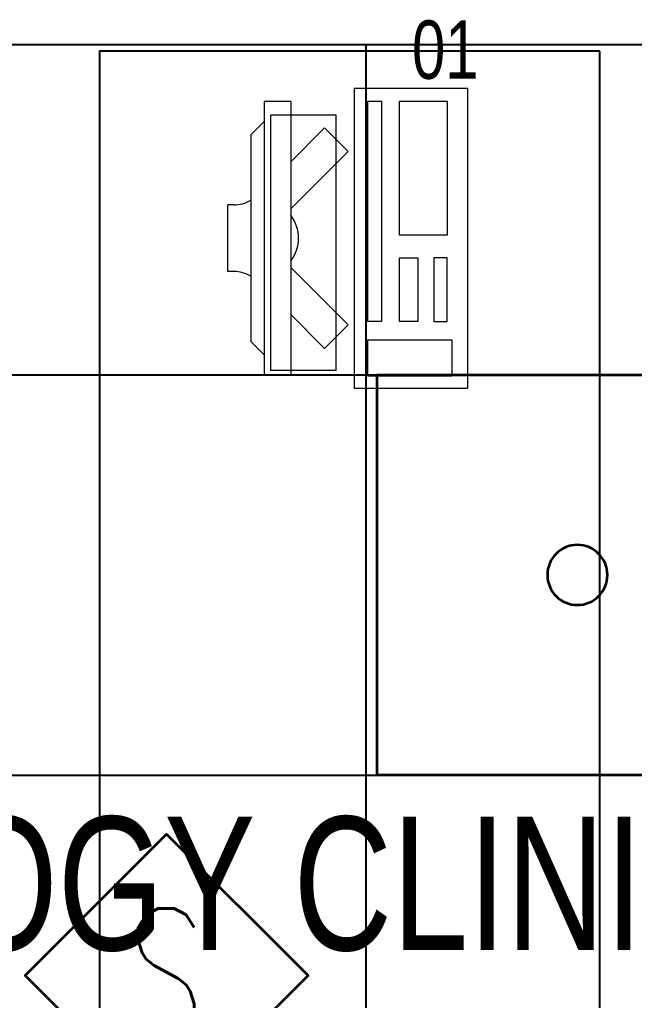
# Model space of a CAD drawing. Extents: x -12260 to 57327, y -29287 to 19916.
# Drawn here: x 47356 to 48278, y 4002 to 5473 of the extents above; entities that cross this region are included whole.
import ezdxf
from ezdxf.enums import TextEntityAlignment as Align

# ---------------------------------------------------------------- set-up
doc = ezdxf.new("R2010")
doc.units = 0
doc.header["$LTSCALE"] = 0.25
doc.linetypes.add('DASHDOT', pattern=[25.4, 12.7, -6.35, 0, -6.35])
for name, color, linetype, lineweight in [('01-First Floor$0$72_EGR_BASE_TEXT', 252, 'Continuous', 5), ('01-First Floor$0$72_EGR_EQP_TAG', 142, 'Continuous', 5), ('01-First Floor$0$LOADING', 253, 'Continuous', 5), ('01-First Floor$0$Walls', 251, 'Continuous', 5), ('E-LITE-CIRC-NUMB', 6, 'Continuous', 25), ('E-LITE-CLNG', 150, 'Continuous', 35), ('E-LITE-CLNG-CNDT', 6, 'DASHDOT', 35), ('E-LITE-CTRL', 6, 'Continuous', 25), ('E-LITE-IDEN', 6, 'Continuous', 25), ('F-ALRM-CLNG @ 100', 33, 'Continuous', 35)]:
    doc.layers.add(name, color=color, linetype=linetype, lineweight=lineweight)
doc.layers.add('01-First Floor$0$FALSE CEILING', color=251, linetype='Continuous')
doc.styles.add('01-First Floor$0$X3G_ENTITY_257CFD', font='swisscl.ttf', dxfattribs={"height": 200})
doc.styles.add('01-First Floor$0$X3G_ENTITY_9EC9', font='swisscl.ttf', dxfattribs={"height": 0.2})
doc.styles.add('DC_SIMPLEX', font='SIMPLEX.shx', dxfattribs={"width": 0.7})

# ---------------------------------------------------------------- blocks, each defined once
blk = doc.blocks.new('01-First Floor$0$ITCWLS1-P')
at = {"layer": '01-First Floor$0$LOADING'}
for p, q in [((-0.17, 0.45), (-0.17, 0)), ((-0.17, 0.45), (0, 0.45)), ((0, 0.45), (0, 0)), ((-0.2651, 0.43, 0), (-0.3051, 0.43, 0)), ((-0.3051, 0.43, 0), (-0.3051, 0.02, 0)), ((-0.2651, 0.43, 0), (-0.2651, 0.02, 0)), ((-0.1496, 0.4305), (-0.1291, 0.4305)), ((-0.1291, 0.4305), (-0.1291, 0.4089)), ((-0.3251, 0.38, 0), (-0.3051, 0.4, 0)), ((-0.197, 0.4094), (-0.295, 0.4094)), ((-0.295, 0.0264), (-0.295, 0.4094)), ((-0.197, 0.0264), (-0.197, 0.4094)), ((-0.3251, 0.38, 0), (-0.3251, 0.07, 0)), ((-0.3503, 0.275), (-0.3596, 0.275)), ((-0.3596, 0.175), (-0.3596, 0.275)), ((-0.3503, 0.175), (-0.3596, 0.175)), ((-0.3251, 0.07, 0), (-0.3051, 0.05, 0)), ((-0.3051, 0.02, 0), (-0.2651, 0.02, 0)), ((-0.197, 0.0264), (-0.295, 0.0264)), ((-0.17, 0), (0, 0))]:
    blk.add_line(p, q, dxfattribs=at)
at = {"layer": '01-First Floor$0$LOADING', "extrusion": (2.48281e-10, 3.18408e-10, -1)}
for p, q in [((-0.2651, 0.3395), (-0.2144, 0.3902)), ((-0.1791, 0.3548), (-0.2144, 0.3902)), ((-0.2651, 0.2688), (-0.1791, 0.3548))]:
    blk.add_line(p, q, dxfattribs=at)
at = {"layer": '01-First Floor$0$LOADING', "extrusion": (2.48281e-10, -3.18408e-10, -1)}
for p, q in [((-0.2651, 0.1812), (-0.1791, 0.0952)), ((-0.2651, 0.1105), (-0.2144, 0.0598)), ((-0.1791, 0.0952), (-0.2144, 0.0598))]:
    blk.add_line(p, q, dxfattribs=at)
at = {"layer": '01-First Floor$0$LOADING'}
for points in [[(-0.1291, 0.4089), (-0.1291, 0.1), (-0.1496, 0.1), (-0.1496, 0.4305)], [(-0.1496, 0.1), (-0.1496, 0.1), (-0.1496, 0.1), (-0.1496, 0.1), (-0.1496, 0.1), (-0.1496, 0.1), (-0.1496, 0.1), (-0.1496, 0.1), (-0.1496, 0.1)], [(-0.1496, 0.1), (-0.1496, 0.1), (-0.1496, 0.1), (-0.1496, 0.1), (-0.1496, 0.1), (-0.1496, 0.1), (-0.1496, 0.1), (-0.1496, 0.1), (-0.1496, 0.1), (-0.1496, 0.1), (-0.1496, 0.1), (-0.1496, 0.1), (-0.1496, 0.1), (-0.1496, 0.1), (-0.1496, 0.1), (-0.1496, 0.1), (-0.1496, 0.1), (-0.1496, 0.1)], [(-0.1496, 0.1), (-0.1496, 0.1), (-0.1496, 0.1), (-0.1496, 0.1), (-0.1496, 0.1), (-0.1496, 0.1), (-0.1496, 0.1), (-0.1496, 0.1), (-0.1496, 0.1), (-0.1496, 0.1)], [(-0.1496, 0.1), (-0.1496, 0.1), (-0.1496, 0.1), (-0.1496, 0.1), (-0.1496, 0.1), (-0.1496, 0.1), (-0.1496, 0.1)], [(-0.1496, 0.1), (-0.1496, 0.1), (-0.1496, 0.1), (-0.1496, 0.1), (-0.1496, 0.1), (-0.1496, 0.1), (-0.1496, 0.1), (-0.1496, 0.1), (-0.1496, 0.1), (-0.1496, 0.1)], [(-0.1496, 0.1), (-0.1496, 0.1), (-0.1496, 0.1), (-0.1496, 0.1), (-0.1496, 0.1), (-0.1496, 0.1), (-0.1496, 0.1), (-0.1496, 0.1), (-0.1496, 0.1), (-0.1496, 0.1), (-0.1496, 0.1), (-0.1496, 0.1), (-0.1496, 0.1), (-0.1496, 0.1), (-0.1496, 0.1)], [(-0.1496, 0.1), (-0.1496, 0.1), (-0.1496, 0.1), (-0.1496, 0.1), (-0.1496, 0.1), (-0.1496, 0.1), (-0.1496, 0.1), (-0.1496, 0.1), (-0.1496, 0.1), (-0.1496, 0.1)], [(-0.1496, 0.1), (-0.1496, 0.1), (-0.1496, 0.1), (-0.1496, 0.1), (-0.1496, 0.1), (-0.1496, 0.1), (-0.1496, 0.1), (-0.1496, 0.1), (-0.1496, 0.1), (-0.1496, 0.1)], [(-0.1496, 0.1), (-0.1496, 0.1), (-0.1496, 0.1), (-0.1496, 0.1), (-0.1496, 0.1), (-0.1496, 0.1), (-0.1496, 0.1), (-0.1496, 0.1), (-0.1496, 0.1), (-0.1496, 0.1), (-0.1496, 0.1), (-0.1496, 0.1), (-0.1496, 0.1), (-0.1496, 0.1), (-0.1496, 0.1), (-0.1496, 0.1), (-0.1496, 0.1), (-0.1496, 0.1), (-0.1496, 0.1), (-0.1496, 0.1), (-0.1496, 0.1), (-0.1496, 0.1), (-0.1496, 0.1), (-0.1496, 0.1), (-0.1496, 0.1), (-0.1496, 0.1), (-0.1496, 0.1), (-0.1496, 0.1), (-0.1496, 0.1), (-0.1496, 0.1), (-0.1496, 0.1), (-0.1496, 0.1), (-0.1496, 0.1), (-0.1496, 0.1), (-0.1496, 0.1), (-0.1496, 0.1), (-0.1496, 0.1), (-0.1496, 0.1), (-0.1496, 0.1), (-0.1496, 0.1), (-0.1496, 0.1), (-0.1496, 0.1), (-0.1496, 0.1), (-0.1496, 0.1), (-0.1496, 0.1), (-0.1496, 0.1), (-0.1496, 0.1), (-0.1496, 0.1), (-0.1496, 0.1), (-0.1496, 0.1), (-0.1496, 0.1), (-0.1496, 0.1), (-0.1496, 0.1), (-0.1496, 0.1)], [(-0.1496, 0.1), (-0.1496, 0.1), (-0.1496, 0.1), (-0.1496, 0.1), (-0.1496, 0.1), (-0.1496, 0.1), (-0.1496, 0.1), (-0.1496, 0.1), (-0.1496, 0.1), (-0.1496, 0.1), (-0.1496, 0.1), (-0.1496, 0.1), (-0.1496, 0.1), (-0.1496, 0.1), (-0.1496, 0.1), (-0.1496, 0.1), (-0.1496, 0.1), (-0.1496, 0.1), (-0.1496, 0.1), (-0.1496, 0.1), (-0.1496, 0.1), (-0.1496, 0.1), (-0.1496, 0.1), (-0.1496, 0.1), (-0.1496, 0.1), (-0.1496, 0.1), (-0.1496, 0.1), (-0.1496, 0.1), (-0.1496, 0.1), (-0.1496, 0.1), (-0.1496, 0.1), (-0.1496, 0.1), (-0.1496, 0.1), (-0.1496, 0.1), (-0.1496, 0.1), (-0.1496, 0.1), (-0.1496, 0.1), (-0.1496, 0.1), (-0.1496, 0.1), (-0.1496, 0.1), (-0.1496, 0.1), (-0.1496, 0.1), (-0.1496, 0.1), (-0.1496, 0.1), (-0.1496, 0.1), (-0.1496, 0.1), (-0.1496, 0.1), (-0.1496, 0.1), (-0.1496, 0.1), (-0.1496, 0.1), (-0.1496, 0.1), (-0.1496, 0.1), (-0.1496, 0.1), (-0.1496, 0.1), (-0.1496, 0.1), (-0.1496, 0.1), (-0.1496, 0.1), (-0.1496, 0.1), (-0.1496, 0.1), (-0.1496, 0.1), (-0.1496, 0.1), (-0.1496, 0.1), (-0.1496, 0.1), (-0.1496, 0.1), (-0.1496, 0.1), (-0.1496, 0.1), (-0.1496, 0.1), (-0.1496, 0.1), (-0.1496, 0.1), (-0.1496, 0.1), (-0.1496, 0.1), (-0.1496, 0.1), (-0.1496, 0.1), (-0.1496, 0.1), (-0.1496, 0.1), (-0.1496, 0.1), (-0.1496, 0.1), (-0.1496, 0.1), (-0.1496, 0.1), (-0.1496, 0.1), (-0.1496, 0.1), (-0.1496, 0.1), (-0.1496, 0.1), (-0.1496, 0.1), (-0.1496, 0.1), (-0.1496, 0.1), (-0.1496, 0.1), (-0.1496, 0.1), (-0.1496, 0.1)], [(-0.1496, 0.1), (-0.1496, 0.1), (-0.1496, 0.1), (-0.1496, 0.1), (-0.1496, 0.1), (-0.1496, 0.1), (-0.1496, 0.1), (-0.1496, 0.1), (-0.1496, 0.1), (-0.1496, 0.1), (-0.1496, 0.1), (-0.1496, 0.1)], [(-0.1496, 0.1), (-0.1496, 0.1), (-0.1496, 0.1), (-0.1496, 0.1), (-0.1496, 0.1), (-0.1496, 0.1), (-0.1496, 0.1)], [(-0.1496, 0.1), (-0.1496, 0.1), (-0.1496, 0.1), (-0.1496, 0.1), (-0.1496, 0.1), (-0.1496, 0.1), (-0.1496, 0.1), (-0.1496, 0.1), (-0.1496, 0.1), (-0.1496, 0.1), (-0.1496, 0.1), (-0.1496, 0.1), (-0.1496, 0.1), (-0.1496, 0.1), (-0.1496, 0.1), (-0.1496, 0.1), (-0.1496, 0.1)], [(-0.1496, 0.1), (-0.1496, 0.1), (-0.1496, 0.1), (-0.1496, 0.1), (-0.1496, 0.1), (-0.1496, 0.1), (-0.1496, 0.1), (-0.1496, 0.1), (-0.1496, 0.1), (-0.1496, 0.1), (-0.1496, 0.1), (-0.1496, 0.1), (-0.1496, 0.1), (-0.1496, 0.1), (-0.1496, 0.1), (-0.1496, 0.1), (-0.1496, 0.1), (-0.1496, 0.1), (-0.1496, 0.1), (-0.1496, 0.1), (-0.1496, 0.1), (-0.1496, 0.1), (-0.1496, 0.1), (-0.1496, 0.1), (-0.1496, 0.1), (-0.1496, 0.1), (-0.1496, 0.1), (-0.1496, 0.1), (-0.1496, 0.1), (-0.1496, 0.1), (-0.1496, 0.1), (-0.1496, 0.1), (-0.1496, 0.1), (-0.1496, 0.1), (-0.1496, 0.1), (-0.1496, 0.1), (-0.1496, 0.1), (-0.1496, 0.1), (-0.1496, 0.1), (-0.1496, 0.1), (-0.1496, 0.1), (-0.1496, 0.1), (-0.1496, 0.1), (-0.1496, 0.1), (-0.1496, 0.1), (-0.1496, 0.1), (-0.1496, 0.1), (-0.1496, 0.1), (-0.1496, 0.1), (-0.1496, 0.1), (-0.1496, 0.1), (-0.1496, 0.1), (-0.1496, 0.1), (-0.1496, 0.1), (-0.1496, 0.1), (-0.1496, 0.1), (-0.1496, 0.1), (-0.1496, 0.1), (-0.1496, 0.1), (-0.1496, 0.1), (-0.1496, 0.1), (-0.1496, 0.1), (-0.1496, 0.1), (-0.1496, 0.1), (-0.1496, 0.1), (-0.1496, 0.1), (-0.1496, 0.1), (-0.1496, 0.1), (-0.1496, 0.1), (-0.1496, 0.1), (-0.1496, 0.1), (-0.1496, 0.1), (-0.1496, 0.1), (-0.1496, 0.1), (-0.1496, 0.1), (-0.1496, 0.1), (-0.1496, 0.1), (-0.1496, 0.1), (-0.1496, 0.1), (-0.1496, 0.1), (-0.1496, 0.1), (-0.1496, 0.1), (-0.1496, 0.1), (-0.1496, 0.1), (-0.1496, 0.1), (-0.1496, 0.1), (-0.1496, 0.1), (-0.1496, 0.1), (-0.1496, 0.1), (-0.1496, 0.1), (-0.1496, 0.1), (-0.1496, 0.1), (-0.1496, 0.1), (-0.1496, 0.1), (-0.1496, 0.1), (-0.1496, 0.1), (-0.1496, 0.1), (-0.1496, 0.1), (-0.1496, 0.1), (-0.1496, 0.1), (-0.1496, 0.1), (-0.1496, 0.1), (-0.1496, 0.1), (-0.1496, 0.1), (-0.1496, 0.1), (-0.1496, 0.1), (-0.1496, 0.1), (-0.1496, 0.1), (-0.1496, 0.1), (-0.1496, 0.1), (-0.1496, 0.1)], [(-0.1496, 0.1), (-0.1496, 0.1), (-0.1496, 0.1), (-0.1496, 0.1), (-0.1496, 0.1), (-0.1496, 0.1), (-0.1496, 0.1), (-0.1496, 0.1)]]:
    blk.add_lwpolyline(points, dxfattribs=at)
for points in [[(-0.1019, 0.4305), (-0.0304, 0.4305), (-0.0304, 0.2294), (-0.1019, 0.2294)], [(-0.1019, 0.1954), (-0.0747, 0.1954), (-0.0747, 0.1), (-0.1019, 0.1)], [(-0.0304, 0.1954), (-0.0508, 0.1954), (-0.0508, 0.1), (-0.0304, 0.1)], [(-0.1496, 0.1), (-0.1496, 0.1), (-0.1496, 0.1), (-0.1496, 0.1), (-0.1496, 0.1), (-0.1496, 0.1), (-0.1496, 0.1), (-0.1496, 0.1), (-0.1496, 0.1), (-0.1496, 0.1), (-0.1496, 0.1), (-0.1496, 0.1), (-0.1496, 0.1), (-0.1496, 0.1), (-0.1496, 0.1), (-0.1496, 0.1), (-0.1496, 0.1), (-0.1496, 0.1), (-0.1496, 0.1), (-0.1496, 0.1), (-0.1496, 0.1), (-0.1496, 0.1), (-0.1496, 0.1), (-0.1496, 0.1), (-0.1496, 0.1), (-0.1496, 0.1), (-0.1496, 0.1), (-0.1496, 0.1), (-0.1496, 0.1), (-0.1496, 0.1), (-0.1496, 0.1), (-0.1496, 0.1), (-0.1496, 0.1), (-0.1496, 0.1), (-0.1496, 0.1), (-0.1496, 0.1), (-0.1496, 0.1), (-0.1496, 0.1), (-0.1496, 0.1), (-0.1496, 0.1), (-0.1496, 0.1), (-0.1496, 0.1), (-0.1496, 0.1), (-0.1496, 0.1), (-0.1496, 0.1), (-0.1496, 0.1), (-0.1496, 0.1), (-0.1496, 0.1), (-0.1496, 0.1), (-0.1496, 0.1), (-0.1496, 0.1), (-0.1496, 0.1), (-0.1496, 0.1), (-0.1496, 0.1), (-0.1496, 0.1), (-0.1496, 0.1), (-0.1496, 0.1), (-0.1496, 0.1), (-0.1496, 0.1), (-0.1496, 0.1), (-0.1496, 0.1), (-0.1496, 0.1), (-0.1496, 0.1), (-0.1496, 0.1), (-0.1496, 0.1), (-0.1496, 0.1), (-0.1496, 0.1), (-0.1496, 0.1), (-0.1496, 0.1), (-0.1496, 0.1), (-0.1496, 0.1), (-0.1496, 0.1), (-0.1496, 0.1), (-0.1496, 0.1), (-0.1496, 0.1), (-0.1496, 0.1), (-0.1496, 0.1), (-0.1496, 0.1), (-0.1496, 0.1), (-0.1496, 0.1), (-0.1496, 0.1), (-0.1496, 0.1), (-0.1496, 0.1), (-0.1496, 0.1), (-0.1496, 0.1), (-0.1496, 0.1), (-0.1496, 0.1), (-0.1496, 0.1), (-0.1496, 0.1), (-0.1496, 0.1), (-0.1496, 0.1), (-0.1496, 0.1), (-0.1496, 0.1), (-0.1496, 0.1), (-0.1496, 0.1), (-0.1496, 0.1), (-0.1496, 0.1), (-0.1496, 0.1), (-0.1496, 0.1), (-0.1496, 0.1), (-0.1496, 0.1), (-0.1496, 0.1), (-0.1496, 0.1), (-0.1496, 0.1), (-0.1496, 0.1), (-0.1496, 0.1), (-0.1496, 0.1), (-0.1496, 0.1), (-0.1496, 0.1), (-0.1496, 0.1), (-0.1496, 0.1), (-0.1496, 0.1), (-0.1496, 0.1), (-0.1496, 0.1), (-0.1496, 0.1), (-0.1496, 0.1), (-0.1496, 0.1), (-0.1496, 0.1), (-0.1496, 0.1), (-0.1496, 0.1), (-0.1496, 0.1), (-0.1496, 0.1), (-0.1496, 0.1), (-0.1496, 0.1), (-0.1496, 0.1), (-0.1496, 0.1), (-0.1496, 0.1), (-0.1496, 0.1), (-0.1496, 0.1), (-0.1496, 0.1), (-0.1496, 0.1), (-0.1496, 0.1), (-0.1496, 0.1), (-0.1496, 0.1), (-0.1496, 0.1), (-0.1496, 0.1), (-0.1496, 0.1), (-0.1496, 0.1), (-0.1496, 0.1), (-0.1496, 0.1), (-0.1496, 0.1), (-0.1496, 0.1), (-0.1496, 0.1), (-0.1496, 0.1), (-0.1496, 0.1), (-0.1496, 0.1), (-0.1496, 0.1), (-0.1496, 0.1), (-0.1496, 0.1), (-0.1496, 0.1), (-0.1496, 0.1), (-0.1496, 0.1), (-0.1496, 0.1), (-0.1496, 0.1), (-0.1496, 0.1), (-0.1496, 0.1), (-0.1496, 0.1), (-0.1496, 0.1), (-0.1496, 0.1), (-0.1496, 0.1), (-0.1496, 0.1), (-0.1496, 0.1), (-0.1496, 0.1), (-0.1496, 0.1), (-0.1496, 0.1), (-0.1496, 0.1), (-0.1496, 0.1), (-0.1496, 0.1), (-0.1496, 0.1), (-0.1496, 0.1), (-0.1496, 0.1), (-0.1496, 0.1), (-0.1496, 0.1), (-0.1496, 0.1), (-0.1496, 0.1), (-0.1496, 0.1), (-0.1496, 0.1), (-0.1496, 0.1), (-0.1496, 0.1), (-0.1496, 0.1), (-0.1496, 0.1), (-0.1496, 0.1), (-0.1496, 0.1), (-0.1496, 0.1), (-0.1496, 0.1), (-0.1496, 0.1), (-0.1496, 0.1), (-0.1496, 0.1), (-0.1496, 0.1), (-0.1496, 0.1), (-0.1496, 0.1), (-0.1496, 0.1), (-0.1496, 0.1), (-0.1496, 0.1), (-0.1496, 0.1), (-0.1496, 0.1), (-0.1496, 0.1), (-0.1496, 0.1), (-0.1496, 0.1), (-0.1496, 0.1), (-0.1496, 0.1), (-0.1496, 0.1), (-0.1496, 0.1), (-0.1496, 0.1), (-0.1496, 0.1), (-0.1496, 0.1), (-0.1496, 0.1), (-0.1496, 0.1), (-0.1496, 0.1), (-0.1496, 0.1), (-0.1496, 0.1), (-0.1496, 0.1), (-0.1496, 0.1), (-0.1496, 0.1), (-0.1496, 0.1), (-0.1496, 0.1), (-0.1496, 0.1), (-0.1496, 0.1), (-0.1496, 0.1), (-0.1496, 0.1), (-0.1496, 0.1), (-0.1496, 0.1), (-0.1496, 0.1), (-0.1496, 0.1), (-0.1496, 0.1), (-0.1496, 0.1), (-0.1496, 0.1), (-0.1496, 0.1), (-0.1496, 0.1), (-0.1496, 0.1), (-0.1496, 0.1), (-0.1496, 0.1), (-0.1496, 0.1), (-0.1496, 0.1), (-0.1496, 0.1), (-0.1496, 0.1), (-0.1496, 0.1), (-0.1496, 0.1), (-0.1496, 0.1), (-0.1496, 0.1), (-0.1496, 0.1), (-0.1496, 0.1), (-0.1496, 0.1), (-0.1496, 0.1), (-0.1496, 0.1), (-0.1496, 0.1), (-0.1496, 0.1), (-0.1496, 0.1), (-0.1496, 0.1), (-0.1496, 0.1), (-0.1496, 0.1), (-0.1496, 0.1), (-0.1496, 0.1), (-0.1496, 0.1), (-0.1496, 0.1), (-0.1496, 0.1), (-0.1496, 0.1), (-0.1496, 0.1), (-0.1496, 0.1), (-0.1496, 0.1), (-0.1496, 0.1), (-0.1496, 0.1), (-0.1496, 0.1), (-0.1496, 0.1), (-0.1496, 0.1), (-0.1496, 0.1), (-0.1496, 0.1), (-0.1496, 0.1), (-0.1496, 0.1), (-0.1496, 0.1), (-0.1496, 0.1), (-0.1496, 0.1), (-0.1496, 0.1), (-0.1496, 0.1), (-0.1496, 0.1), (-0.1496, 0.1), (-0.1496, 0.1)], [(-0.1496, 0.1), (-0.1496, 0.1), (-0.1496, 0.1), (-0.1496, 0.1), (-0.1496, 0.1), (-0.1496, 0.1), (-0.1496, 0.1), (-0.1496, 0.1), (-0.1496, 0.1), (-0.1496, 0.1), (-0.1496, 0.1), (-0.1496, 0.1), (-0.1496, 0.1), (-0.1496, 0.1), (-0.1496, 0.1), (-0.1496, 0.1), (-0.1496, 0.1), (-0.1496, 0.1), (-0.1496, 0.1), (-0.1496, 0.1), (-0.1496, 0.1), (-0.1496, 0.1), (-0.1496, 0.1), (-0.1496, 0.1), (-0.1496, 0.1), (-0.1496, 0.1), (-0.1496, 0.1), (-0.1496, 0.1), (-0.1496, 0.1), (-0.1496, 0.1), (-0.1496, 0.1), (-0.1496, 0.1), (-0.1496, 0.1), (-0.1496, 0.1), (-0.1496, 0.1), (-0.1496, 0.1), (-0.1496, 0.1), (-0.1496, 0.1), (-0.1496, 0.1), (-0.1496, 0.1), (-0.1496, 0.1), (-0.1496, 0.1), (-0.1496, 0.1), (-0.1496, 0.1), (-0.1496, 0.1), (-0.1496, 0.1), (-0.1496, 0.1), (-0.1496, 0.1), (-0.1496, 0.1), (-0.1496, 0.1), (-0.1496, 0.1), (-0.1496, 0.1), (-0.1496, 0.1), (-0.1496, 0.1), (-0.1496, 0.1), (-0.1496, 0.1), (-0.1496, 0.1), (-0.1496, 0.1), (-0.1496, 0.1), (-0.1496, 0.1), (-0.1496, 0.1), (-0.1496, 0.1), (-0.1496, 0.1), (-0.1496, 0.1), (-0.1496, 0.1), (-0.1496, 0.1), (-0.1496, 0.1), (-0.1496, 0.1), (-0.1496, 0.1), (-0.1496, 0.1), (-0.1496, 0.1), (-0.1496, 0.1), (-0.1496, 0.1), (-0.1496, 0.1), (-0.1496, 0.1), (-0.1496, 0.1), (-0.1496, 0.1), (-0.1496, 0.1), (-0.1496, 0.1), (-0.1496, 0.1), (-0.1496, 0.1), (-0.1496, 0.1), (-0.1496, 0.1), (-0.1496, 0.1), (-0.1496, 0.1), (-0.1496, 0.1), (-0.1496, 0.1), (-0.1496, 0.1), (-0.1496, 0.1), (-0.1496, 0.1), (-0.1496, 0.1), (-0.1496, 0.1), (-0.1496, 0.1), (-0.1496, 0.1), (-0.1496, 0.1), (-0.1496, 0.1), (-0.1496, 0.1), (-0.1496, 0.1), (-0.1496, 0.1), (-0.1496, 0.1), (-0.1496, 0.1), (-0.1496, 0.1), (-0.1496, 0.1), (-0.1496, 0.1), (-0.1496, 0.1), (-0.1496, 0.1), (-0.1496, 0.1), (-0.1496, 0.1), (-0.1496, 0.1), (-0.1496, 0.1), (-0.1496, 0.1), (-0.1496, 0.1), (-0.1496, 0.1), (-0.1496, 0.1), (-0.1496, 0.1), (-0.1496, 0.1), (-0.1496, 0.1), (-0.1496, 0.1), (-0.1496, 0.1), (-0.1496, 0.1), (-0.1496, 0.1), (-0.1496, 0.1), (-0.1496, 0.1), (-0.1496, 0.1), (-0.1496, 0.1), (-0.1496, 0.1), (-0.1496, 0.1), (-0.1496, 0.1), (-0.1496, 0.1), (-0.1496, 0.1), (-0.1496, 0.1), (-0.1496, 0.1), (-0.1496, 0.1), (-0.1496, 0.1), (-0.1496, 0.1), (-0.1496, 0.1), (-0.1496, 0.1), (-0.1496, 0.1), (-0.1496, 0.1), (-0.1496, 0.1), (-0.1496, 0.1), (-0.1496, 0.1), (-0.1496, 0.1), (-0.1496, 0.1), (-0.1496, 0.1), (-0.1496, 0.1), (-0.1496, 0.1), (-0.1496, 0.1), (-0.1496, 0.1), (-0.1496, 0.1), (-0.1496, 0.1), (-0.1496, 0.1), (-0.1496, 0.1), (-0.1496, 0.1), (-0.1496, 0.1), (-0.1496, 0.1), (-0.1496, 0.1), (-0.1496, 0.1), (-0.1496, 0.1), (-0.1496, 0.1), (-0.1496, 0.1), (-0.1496, 0.1), (-0.1496, 0.1), (-0.1496, 0.1), (-0.1496, 0.1), (-0.1496, 0.1), (-0.1496, 0.1), (-0.1496, 0.1), (-0.1496, 0.1), (-0.1496, 0.1), (-0.1496, 0.1), (-0.1496, 0.1), (-0.1496, 0.1), (-0.1496, 0.1), (-0.1496, 0.1), (-0.1496, 0.1), (-0.1496, 0.1), (-0.1496, 0.1), (-0.1496, 0.1), (-0.1496, 0.1), (-0.1496, 0.1), (-0.1496, 0.1), (-0.1496, 0.1), (-0.1496, 0.1), (-0.1496, 0.1), (-0.1496, 0.1), (-0.1496, 0.1), (-0.1496, 0.1), (-0.1496, 0.1), (-0.1496, 0.1), (-0.1496, 0.1), (-0.1496, 0.1), (-0.1496, 0.1), (-0.1496, 0.1), (-0.1496, 0.1), (-0.1496, 0.1), (-0.1496, 0.1), (-0.1496, 0.1), (-0.1496, 0.1), (-0.1496, 0.1), (-0.1496, 0.1), (-0.1496, 0.1), (-0.1496, 0.1), (-0.1496, 0.1), (-0.1496, 0.1), (-0.1496, 0.1), (-0.1496, 0.1), (-0.1496, 0.1), (-0.1496, 0.1), (-0.1496, 0.1), (-0.1496, 0.1), (-0.1496, 0.1), (-0.1496, 0.1), (-0.1496, 0.1)], [(-0.1496, 0.1), (-0.1496, 0.1), (-0.1496, 0.1), (-0.1496, 0.1), (-0.1496, 0.1), (-0.1496, 0.1), (-0.1496, 0.1), (-0.1496, 0.1), (-0.1496, 0.1), (-0.1496, 0.1), (-0.1496, 0.1), (-0.1496, 0.1), (-0.1496, 0.1), (-0.1496, 0.1), (-0.1496, 0.1), (-0.1496, 0.1), (-0.1496, 0.1), (-0.1496, 0.1), (-0.1496, 0.1), (-0.1496, 0.1), (-0.1496, 0.1), (-0.1496, 0.1), (-0.1496, 0.1), (-0.1496, 0.1), (-0.1496, 0.1), (-0.1496, 0.1), (-0.1496, 0.1), (-0.1496, 0.1), (-0.1496, 0.1), (-0.1496, 0.1), (-0.1496, 0.1), (-0.1496, 0.1), (-0.1496, 0.1), (-0.1496, 0.1), (-0.1496, 0.1), (-0.1496, 0.1), (-0.1496, 0.1), (-0.1496, 0.1), (-0.1496, 0.1), (-0.1496, 0.1), (-0.1496, 0.1), (-0.1496, 0.1), (-0.1496, 0.1), (-0.1496, 0.1), (-0.1496, 0.1), (-0.1496, 0.1), (-0.1496, 0.1), (-0.1496, 0.1), (-0.1496, 0.1), (-0.1496, 0.1), (-0.1496, 0.1), (-0.1496, 0.1), (-0.1496, 0.1), (-0.1496, 0.1), (-0.1496, 0.1), (-0.1496, 0.1), (-0.1496, 0.1), (-0.1496, 0.1), (-0.1496, 0.1), (-0.1496, 0.1), (-0.1496, 0.1), (-0.1496, 0.1), (-0.1496, 0.1), (-0.1496, 0.1), (-0.1496, 0.1), (-0.1496, 0.1), (-0.1496, 0.1), (-0.1496, 0.1), (-0.1496, 0.1), (-0.1496, 0.1), (-0.1496, 0.1), (-0.1496, 0.1), (-0.1496, 0.1), (-0.1496, 0.1), (-0.1496, 0.1), (-0.1496, 0.1), (-0.1496, 0.1), (-0.1496, 0.1), (-0.1496, 0.1), (-0.1496, 0.1), (-0.1496, 0.1), (-0.1496, 0.1), (-0.1496, 0.1), (-0.1496, 0.1), (-0.1496, 0.1), (-0.1496, 0.1), (-0.1496, 0.1), (-0.1496, 0.1), (-0.1496, 0.1), (-0.1496, 0.1), (-0.1496, 0.1), (-0.1496, 0.1), (-0.1496, 0.1), (-0.1496, 0.1), (-0.1496, 0.1), (-0.1496, 0.1), (-0.1496, 0.1), (-0.1496, 0.1), (-0.1496, 0.1), (-0.1496, 0.1), (-0.1496, 0.1), (-0.1496, 0.1), (-0.1496, 0.1), (-0.1496, 0.1), (-0.1496, 0.1), (-0.1496, 0.1), (-0.1496, 0.1), (-0.1496, 0.1), (-0.1496, 0.1), (-0.1496, 0.1), (-0.1496, 0.1), (-0.1496, 0.1), (-0.1496, 0.1), (-0.1496, 0.1), (-0.1496, 0.1), (-0.1496, 0.1), (-0.1496, 0.1), (-0.1496, 0.1), (-0.1496, 0.1), (-0.1496, 0.1), (-0.1496, 0.1), (-0.1496, 0.1), (-0.1496, 0.1), (-0.1496, 0.1), (-0.1496, 0.1), (-0.1496, 0.1), (-0.1496, 0.1), (-0.1496, 0.1), (-0.1496, 0.1), (-0.1496, 0.1), (-0.1496, 0.1), (-0.1496, 0.1), (-0.1496, 0.1), (-0.1496, 0.1), (-0.1496, 0.1), (-0.1496, 0.1), (-0.1496, 0.1), (-0.1496, 0.1), (-0.1496, 0.1), (-0.1496, 0.1), (-0.1496, 0.1), (-0.1496, 0.1), (-0.1496, 0.1), (-0.1496, 0.1), (-0.1496, 0.1), (-0.1496, 0.1), (-0.1496, 0.1), (-0.1496, 0.1), (-0.1496, 0.1), (-0.1496, 0.1), (-0.1496, 0.1), (-0.1496, 0.1), (-0.1496, 0.1), (-0.1496, 0.1), (-0.1496, 0.1), (-0.1496, 0.1), (-0.1496, 0.1), (-0.1496, 0.1), (-0.1496, 0.1), (-0.1496, 0.1), (-0.1496, 0.1), (-0.1496, 0.1), (-0.1496, 0.1), (-0.1496, 0.1), (-0.1496, 0.1), (-0.1496, 0.1), (-0.1496, 0.1), (-0.1496, 0.1), (-0.1496, 0.1), (-0.1496, 0.1), (-0.1496, 0.1), (-0.1496, 0.1), (-0.1496, 0.1), (-0.1496, 0.1), (-0.1496, 0.1), (-0.1496, 0.1), (-0.1496, 0.1), (-0.1496, 0.1), (-0.1496, 0.1), (-0.1496, 0.1), (-0.1496, 0.1), (-0.1496, 0.1), (-0.1496, 0.1), (-0.1496, 0.1), (-0.1496, 0.1), (-0.1496, 0.1), (-0.1496, 0.1), (-0.1496, 0.1), (-0.1496, 0.1), (-0.1496, 0.1), (-0.1496, 0.1), (-0.1496, 0.1), (-0.1496, 0.1), (-0.1496, 0.1), (-0.1496, 0.1), (-0.1496, 0.1), (-0.1496, 0.1), (-0.1496, 0.1), (-0.1496, 0.1), (-0.1496, 0.1), (-0.1496, 0.1), (-0.1496, 0.1), (-0.1496, 0.1), (-0.1496, 0.1), (-0.1496, 0.1), (-0.1496, 0.1), (-0.1496, 0.1), (-0.1496, 0.1), (-0.1496, 0.1), (-0.1496, 0.1), (-0.1496, 0.1), (-0.1496, 0.1), (-0.1496, 0.1), (-0.1496, 0.1), (-0.1496, 0.1), (-0.1496, 0.1), (-0.1496, 0.1), (-0.1496, 0.1), (-0.1496, 0.1)], [(-0.1496, 0.0727), (-0.0236, 0.0727), (-0.0236, 0.0182), (-0.1496, 0.0182)]]:
    blk.add_lwpolyline(points, close=True, dxfattribs=at)
for centre, radius, start, end in [((-0.3503, 0.325), 0.05, 270, 300.3093), ((-0.3089, 0.225), 0.0556, 321.9431, 38.0569), ((-0.3503, 0.125), 0.05, 59.6907, 90)]:
    blk.add_arc(centre, radius, start, end, dxfattribs=at)
blk = doc.blocks.new('01-First Floor')
at = {"layer": '01-First Floor$0$FALSE CEILING', "linetype": 'Continuous'}
for p, q in [((47876, 2540), (47876, 5435)), ((45476, 4940), (48976, 4940)), ((45476, 4340), (48976, 4340))]:
    blk.add_line(p, q, dxfattribs=at)
at = {"layer": '01-First Floor$0$FALSE CEILING'}
blk.add_lwpolyline([(45476, 2540), (48976, 2540), (48976, 5435), (45476, 5435)], close=True, dxfattribs=at)
at = {"layer": '01-First Floor$0$FALSE CEILING', "elevation": -0.1}
blk.add_lwpolyline([(48226, 5425.4), (47476, 5425.4), (47476, 3925.4), (48226, 3925.4)], close=True, dxfattribs=at)
at = {"layer": '01-First Floor$0$LOADING', "elevation": -0.1}
blk.add_lwpolyline([(48226, 5425.4), (47476, 5425.4), (47476, 3925.4), (48226, 3925.4)], close=True, dxfattribs=at)
at = {"layer": '01-First Floor$0$Walls'}
blk.add_line((45476, 5435), (48976, 5435), dxfattribs=at)
at = {"layer": '01-First Floor$0$LOADING', "extrusion": (8.01373e-06, 1.93993e-16, 1), "xscale": 1000.00000000001, "yscale": 1000.00000000001, "zscale": 1000.00000000001}
blk.add_blockref('01-First Floor$0$ITCWLS1-P', (48027.9, 4919.9, 0.3), dxfattribs=at)
at = {"layer": '01-First Floor$0$72_EGR_BASE_TEXT', "insert": (47345.3, 4277.5, 0), "char_height": 200, "attachment_point": 2, "style": '01-First Floor$0$X3G_ENTITY_9EC9'}
blk.add_mtext('ENDOCRINOLOGY CLINIC  (3)', dxfattribs=at)
at = {"layer": '01-First Floor$0$72_EGR_EQP_TAG', "insert": (47994.4, 5471.3, -0.1), "char_height": 87.47, "attachment_point": 2, "style": '01-First Floor$0$X3G_ENTITY_257CFD'}
blk.add_mtext('01', dxfattribs=at)
blk = doc.blocks.new('*U16')
blk.add_lwpolyline([(-300, 300), (-300, -300), (300, -300), (300, 300)], close=True)
blk.add_circle((0, 0), 45)
at = {"layer": 'E-LITE-CIRC-NUMB', "style": 'DC_SIMPLEX', "width": 0.7, "flags": 8}
blk.add_attdef('CIRCUIT', text='', height=200, rotation=0, dxfattribs=at).set_placement((-473.9, 300), align=Align.RIGHT)
at = {"layer": 'E-LITE-CTRL', "style": 'DC_SIMPLEX', "width": 0.7, "flags": 8}
blk.add_attdef('CONTROL', (1118.9, -935), '', height=200, rotation=360, dxfattribs=at)
at = {"layer": 'E-LITE-IDEN', "style": 'DC_SIMPLEX', "width": 0.7, "flags": 8}
blk.add_attdef('TYPE', (460.4, 457.6), '', height=200, rotation=360, dxfattribs=at)
blk = doc.blocks.new('A$C5CF53093')
blk.add_lwpolyline([(0, -212.1), (-212.1, 0), (0, 212.1), (212.1, 0)], close=True)
blk = doc.blocks.new('*U80')
at = {"xscale": 0.01, "yscale": 0.01, "zscale": 0.01}
blk.add_blockref('A$C5CF53093', (0.007, -0.007), dxfattribs=at)
at = {"color": 6, "style": 'DC_SIMPLEX', "width": 0.7, "flags": 8}
blk.add_attdef('TYPE', text='', height=2, rotation=360, dxfattribs=at).set_placement((0, 0), align=Align.MIDDLE_CENTER)

msp = doc.modelspace()

# ---------------------------------------------------------------- block references
at = {"layer": 'E-LITE-CLNG'}
ref = msp.add_blockref('*U16', (48192.4, 4640, -0.2), dxfattribs=dict(at, xscale=-1))
ref.add_attrib('TYPE', 'LD1', (48585.9, 4944.5, -0.2), dxfattribs={"layer": 'E-LITE-IDEN', "height": 200, "rotation": 0, "style": 'DC_SIMPLEX', "width": 0.7, "flags": 8})
at = {"layer": 'E-LITE-CLNG-CNDT'}
msp.add_blockref('01-First Floor', (0, 0), dxfattribs=at)
at = {"layer": 'F-ALRM-CLNG @ 100', "xscale": 100, "yscale": 100, "zscale": 100}
msp.add_blockref('*U80', (47576, 4040), dxfattribs=at).add_auto_attribs({'TYPE': 'S'})

doc.saveas('drawing.dxf')
